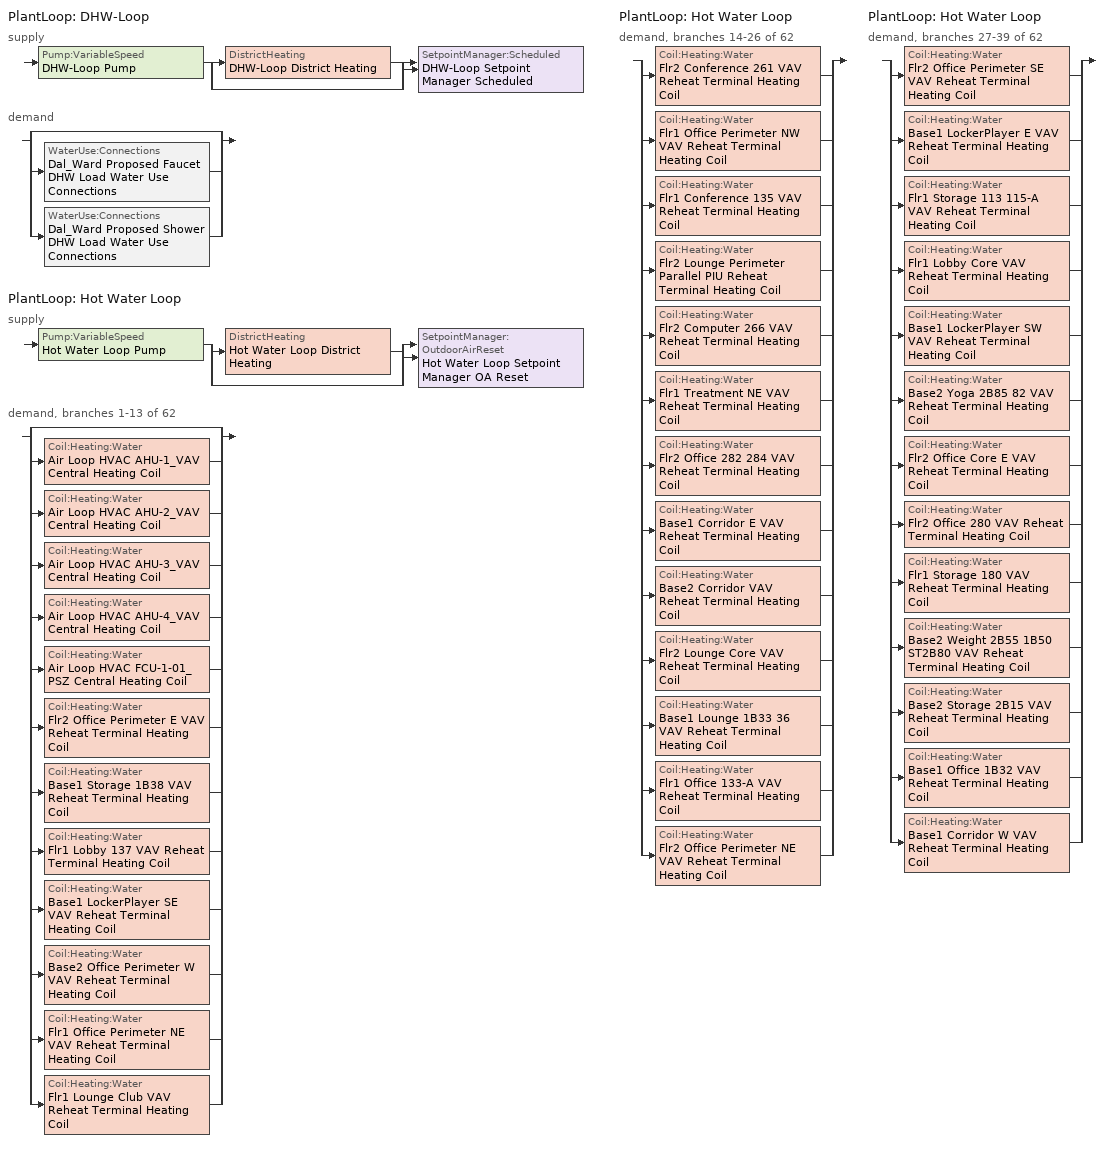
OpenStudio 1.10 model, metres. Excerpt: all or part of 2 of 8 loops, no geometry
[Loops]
PlantLoop 'DHW-Loop'
 supply: Pump:VariableSpeed 'DHW-Loop Pump' > split
  | DistrictHeating 'DHW-Loop District Heating'
  | bypass
  join > SetpointManager:Scheduled 'DHW-Loop Setpoint Manager Scheduled'
 demand: split
  | bypass
  | WaterUse:Connections 'Dal_Ward Proposed Faucet DHW Load Water Use Connections'
  | WaterUse:Connections 'Dal_Ward Proposed Shower DHW Load Water Use Connections'
PlantLoop 'Hot Water Loop'
 supply: Pump:VariableSpeed 'Hot Water Loop Pump' > split
  | DistrictHeating 'Hot Water Loop District Heating'
  | bypass
  join > SetpointManager:OutdoorAirReset 'Hot Water Loop Setpoint Manager OA Reset'
 demand, branches 1-13 of 62: split
  | bypass
  | Coil:Heating:Water 'Air Loop HVAC AHU-1_VAV Central Heating Coil'
  | Coil:Heating:Water 'Air Loop HVAC AHU-2_VAV Central Heating Coil'
  | Coil:Heating:Water 'Air Loop HVAC AHU-3_VAV Central Heating Coil'
  | Coil:Heating:Water 'Air Loop HVAC AHU-4_VAV Central Heating Coil'
  | Coil:Heating:Water 'Air Loop HVAC FCU-1-01_PSZ Central Heating Coil'
  | Coil:Heating:Water 'Flr2 Office Perimeter E VAV Reheat Terminal Heating Coil'
  | Coil:Heating:Water 'Base1 Storage 1B38 VAV Reheat Terminal Heating Coil'
  | Coil:Heating:Water 'Flr1 Lobby 137 VAV Reheat Terminal Heating Coil'
  | Coil:Heating:Water 'Base1 LockerPlayer SE VAV Reheat Terminal Heating Coil'
  | Coil:Heating:Water 'Base2 Office Perimeter W VAV Reheat Terminal Heating Coil'
  | Coil:Heating:Water 'Flr1 Office Perimeter NE VAV Reheat Terminal Heating Coil'
  | Coil:Heating:Water 'Flr1 Lounge Club VAV Reheat Terminal Heating Coil'
PlantLoop 'Hot Water Loop'
 demand, branches 14-26 of 62: split
  | Coil:Heating:Water 'Flr2 Conference 261 VAV Reheat Terminal Heating Coil'
  | Coil:Heating:Water 'Flr1 Office Perimeter NW VAV Reheat Terminal Heating Coil'
  | Coil:Heating:Water 'Flr1 Conference 135 VAV Reheat Terminal Heating Coil'
  | Coil:Heating:Water 'Flr2 Lounge Perimeter Parallel PIU Reheat Terminal Heating Coil'
  | Coil:Heating:Water 'Flr2 Computer 266 VAV Reheat Terminal Heating Coil'
  | Coil:Heating:Water 'Flr1 Treatment NE VAV Reheat Terminal Heating Coil'
  | Coil:Heating:Water 'Flr2 Office 282 284 VAV Reheat Terminal Heating Coil'
  | Coil:Heating:Water 'Base1 Corridor E VAV Reheat Terminal Heating Coil'
  | Coil:Heating:Water 'Base2 Corridor VAV Reheat Terminal Heating Coil'
  | Coil:Heating:Water 'Flr2 Lounge Core VAV Reheat Terminal Heating Coil'
  | Coil:Heating:Water 'Base1 Lounge 1B33 36 VAV Reheat Terminal Heating Coil'
  | Coil:Heating:Water 'Flr1 Office 133-A VAV Reheat Terminal Heating Coil'
  | Coil:Heating:Water 'Flr2 Office Perimeter NE VAV Reheat Terminal Heating Coil'
PlantLoop 'Hot Water Loop'
 demand, branches 27-39 of 62: split
  | Coil:Heating:Water 'Flr2 Office Perimeter SE VAV Reheat Terminal Heating Coil'
  | Coil:Heating:Water 'Base1 LockerPlayer E VAV Reheat Terminal Heating Coil'
  | Coil:Heating:Water 'Flr1 Storage 113 115-A VAV Reheat Terminal Heating Coil'
  | Coil:Heating:Water 'Flr1 Lobby Core VAV Reheat Terminal Heating Coil'
  | Coil:Heating:Water 'Base1 LockerPlayer SW VAV Reheat Terminal Heating Coil'
  | Coil:Heating:Water 'Base2 Yoga 2B85 82 VAV Reheat Terminal Heating Coil'
  | Coil:Heating:Water 'Flr2 Office Core E VAV Reheat Terminal Heating Coil'
  | Coil:Heating:Water 'Flr2 Office 280 VAV Reheat Terminal Heating Coil'
  | Coil:Heating:Water 'Flr1 Storage 180 VAV Reheat Terminal Heating Coil'
  | Coil:Heating:Water 'Base2 Weight 2B55 1B50 ST2B80 VAV Reheat Terminal Heating Coil'
  | Coil:Heating:Water 'Base2 Storage 2B15 VAV Reheat Terminal Heating Coil'
  | Coil:Heating:Water 'Base1 Office 1B32 VAV Reheat Terminal Heating Coil'
  | Coil:Heating:Water 'Base1 Corridor W VAV Reheat Terminal Heating Coil'
[Sizing:Zone] Zone Cooling Design Supply Air Temperature {C}=14; Zone Heating Design Supply Air Temperature {C}=40; Zone Cooling Design Supply Air Humidity Ratio {kg-H2O/kg-air}=0.0085; Zone Heating Design Supply Air Humidity Ratio {kg-H2O/kg-air}=0.008; Cooling Design Air Flow Method=DesignDay; Heating Design Air Flow Method=DesignDay
Base1 Unconditioned Shaft; Flr2 Unconditioned Shaft E; Flr3 Unconditioned S; Flr1 Unconditioned Shaft E; Flr2 Unconditioned Shaft NE; Base2 Storage 2B75B; Flr1 Elevator EL125; Base1 Elevator EL1B20; Base1 Elevator EL1B45; Flr2 Unconditioned Shaft W; Flr2 Elevator EL245; Base2 Storage 2B75A; Base2 Elevator EL2B45
[PlantLoop] Maximum Loop Temperature {C}=100; Minimum Loop Temperature {C}=10; Plant Loop Volume {m3}=Autocalculate; Load Distribution Scheme=Optimal
DHW-Loop; Hot Water Loop
[Sizing:Plant] Loop Type=Heating; Sizing Option=NonCoincident; Zone Timesteps in Averaging Window=1; Coincident Sizing Factor Mode=None
Name | Design Loop Exit Temperature {C} | Loop Design Temperature Difference {deltaC}
DHW-Loop | 60 | 11
Hot Water Loop | 82.2222 | 22.2222
[Pump:VariableSpeed] Coefficient 1 of the Part Load Performance Curve=0; Pump Control Type=Intermittent
Name | Rated Pump Head {Pa} | Motor Efficiency | Coefficient 2 of the Part Load Performance Curve | Coefficient 3 of the Part Load Performance Curve | Coefficient 4 of the Part Load Performance Curve | Rated Flow Rate {m3/s} | Rated Power Consumption {W}
DHW-Loop Pump | 210780 | 0.7 | 3.2485 | -4.7443 | 2.5294
Hot Water Loop Pump | 298908 | 0.684 | 0.5726 | -0.301 | 0.7347 | 0.01432 | 6259.36
[DistrictHeating] Nominal Capacity {W}=1000000000
DHW-Loop District Heating; Hot Water Loop District Heating
[SetpointManager:Scheduled]
DHW-Loop Setpoint Manager Scheduled: Control Variable=Temperature; Schedule=DHW-Loop-Temp-Schedule
[SetpointManager:OutdoorAirReset]
Hot Water Loop Setpoint Manager OA Reset: Control Variable=Temperature; Setpoint at Outdoor Low Temperature {C}=82.2222; Outdoor Low Temperature {C}=-6.66667; Setpoint at Outdoor High Temperature {C}=60; Outdoor High Temperature {C}=15.5556
[Coil:Heating:Water] Availability Schedule=Always On Discrete; Rated Inlet Water Temperature {C}=82.2222
Name | Maximum Water Flow Rate {m3/s} | Performance Input Method | Rated Capacity {W} | Rated Inlet Air Temperature {C} | Rated Outlet Water Temperature {C} | Rated Outlet Air Temperature {C}
Air Loop HVAC AHU-1_VAV Central Heating Coil | 0.00542518 | NominalCapacity | 222206 | 7.38889 | 71.1111 | 15.5556
Air Loop HVAC AHU-2_VAV Central Heating Coil | 0.00845319 | NominalCapacity | 365196 | -23.3333 | 71.1111 | 24.2778
Air Loop HVAC AHU-3_VAV Central Heating Coil | 0.00321726 | NominalCapacity | 130798 | 8.44444 | 71.1111 | 28
Air Loop HVAC AHU-4_VAV Central Heating Coil | 0.00599293 | NominalCapacity | 246502 | -12.2222 | 71.1111 | 25.5556
Air Loop HVAC FCU-1-01_PSZ Central Heating Coil | 0.000170326 | NominalCapacity | 13071 | 10 | 60 | 37.7778
Flr2 Office Perimeter E VAV Reheat Terminal Heating Coil; Base1 Storage 1B38 VAV Reheat Terminal Heating Coil; Flr1 Lobby 137 VAV Reheat Terminal Heating Coil; Base1 LockerPlayer SE VAV Reheat Terminal Heating Coil; Base2 Office Perimeter W VAV Reheat Terminal Heating Coil; Flr1 Office Perimeter NE VAV Reheat Terminal Heating Coil; Flr1 Lounge Club VAV Reheat Terminal Heating Coil; Flr2 Conference 261 VAV Reheat Terminal Heating Coil; Flr1 Office Perimeter NW VAV Reheat Terminal Heating Coil; Flr1 Conference 135 VAV Reheat Terminal Heating Coil; Flr2 Lounge Perimeter Parallel PIU Reheat Terminal Heating Coil; Flr2 Computer 266 VAV Reheat Terminal Heating Coil; Flr1 Treatment NE VAV Reheat Terminal Heating Coil; Flr2 Office 282 284 VAV Reheat Terminal Heating Coil; Base1 Corridor E VAV Reheat Terminal Heating Coil; Base2 Corridor VAV Reheat Terminal Heating Coil; Flr2 Lounge Core VAV Reheat Terminal Heating Coil; Base1 Lounge 1B33 36 VAV Reheat Terminal Heating Coil; Flr1 Office 133-A VAV Reheat Terminal Heating Coil; Flr2 Office Perimeter NE VAV Reheat Terminal Heating Coil; Flr2 Office Perimeter SE VAV Reheat Terminal Heating Coil; Base1 LockerPlayer E VAV Reheat Terminal Heating Coil; Flr1 Storage 113 115-A VAV Reheat Terminal Heating Coil; Flr1 Lobby Core VAV Reheat Terminal Heating Coil; Base1 LockerPlayer SW VAV Reheat Terminal Heating Coil; Base2 Yoga 2B85 82 VAV Reheat Terminal Heating Coil; Flr2 Office Core E VAV Reheat Terminal Heating Coil; Flr2 Office 280 VAV Reheat Terminal Heating Coil; Flr1 Storage 180 VAV Reheat Terminal Heating Coil; Base2 Weight 2B55 1B50 ST2B80 VAV Reheat Terminal Heating Coil; Base2 Storage 2B15 VAV Reheat Terminal Heating Coil; Base1 Office 1B32 VAV Reheat Terminal Heating Coil; Base1 Corridor W VAV Reheat Terminal Heating Coil |  |  |  | 12.7778 | 60 | 35
[Controller:WaterCoil] Action=Normal; Minimum Actuated Flow {m3/s}=0
Name | Water Coil | Maximum Actuated Flow {m3/s}
Controller Water Coil 1 | Air Loop HVAC AHU-1_VAV Central Heating Coil | 0.00542518
Controller Water Coil 3 | Air Loop HVAC AHU-2_VAV Central Heating Coil | 0.00845319
Controller Water Coil 4 | Air Loop HVAC AHU-3_VAV Central Heating Coil | 0.00321726
Controller Water Coil 6 | Air Loop HVAC AHU-4_VAV Central Heating Coil | 0.00599293
Controller Water Coil 7 | Air Loop HVAC FCU-1-01_PSZ Central Heating Coil | 0.000170326
Controller Water Coil 9 | Flr2 Office Perimeter E VAV Reheat Terminal Heating Coil
Controller Water Coil 10 | Base1 Storage 1B38 VAV Reheat Terminal Heating Coil
Controller Water Coil 11 | Flr1 Lobby 137 VAV Reheat Terminal Heating Coil
Controller Water Coil 12 | Base1 LockerPlayer SE VAV Reheat Terminal Heating Coil
Controller Water Coil 13 | Base2 Office Perimeter W VAV Reheat Terminal Heating Coil
Controller Water Coil 14 | Flr1 Office Perimeter NE VAV Reheat Terminal Heating Coil
Controller Water Coil 15 | Flr1 Lounge Club VAV Reheat Terminal Heating Coil
Controller Water Coil 16 | Flr2 Conference 261 VAV Reheat Terminal Heating Coil
Controller Water Coil 17 | Flr1 Office Perimeter NW VAV Reheat Terminal Heating Coil
Controller Water Coil 18 | Flr1 Conference 135 VAV Reheat Terminal Heating Coil
Controller Water Coil 19 | Flr2 Lounge Perimeter Parallel PIU Reheat Terminal Heating Coil
Controller Water Coil 20 | Flr2 Computer 266 VAV Reheat Terminal Heating Coil
Controller Water Coil 21 | Flr1 Treatment NE VAV Reheat Terminal Heating Coil
Controller Water Coil 22 | Flr2 Office 282 284 VAV Reheat Terminal Heating Coil
Controller Water Coil 23 | Base1 Corridor E VAV Reheat Terminal Heating Coil
Controller Water Coil 24 | Base2 Corridor VAV Reheat Terminal Heating Coil
Controller Water Coil 25 | Flr2 Lounge Core VAV Reheat Terminal Heating Coil
Controller Water Coil 26 | Base1 Lounge 1B33 36 VAV Reheat Terminal Heating Coil
Controller Water Coil 27 | Flr1 Office 133-A VAV Reheat Terminal Heating Coil
Controller Water Coil 28 | Flr2 Office Perimeter NE VAV Reheat Terminal Heating Coil
Controller Water Coil 29 | Flr2 Office Perimeter SE VAV Reheat Terminal Heating Coil
Controller Water Coil 30 | Base1 LockerPlayer E VAV Reheat Terminal Heating Coil
Controller Water Coil 31 | Flr1 Storage 113 115-A VAV Reheat Terminal Heating Coil
Controller Water Coil 32 | Flr1 Lobby Core VAV Reheat Terminal Heating Coil
Controller Water Coil 33 | Base1 LockerPlayer SW VAV Reheat Terminal Heating Coil
Controller Water Coil 34 | Base2 Yoga 2B85 82 VAV Reheat Terminal Heating Coil
Controller Water Coil 35 | Flr2 Office Core E VAV Reheat Terminal Heating Coil
Controller Water Coil 36 | Flr2 Office 280 VAV Reheat Terminal Heating Coil
Controller Water Coil 37 | Flr1 Storage 180 VAV Reheat Terminal Heating Coil
Controller Water Coil 38 | Base2 Weight 2B55 1B50 ST2B80 VAV Reheat Terminal Heating Coil
Controller Water Coil 39 | Base2 Storage 2B15 VAV Reheat Terminal Heating Coil
Controller Water Coil 40 | Base1 Office 1B32 VAV Reheat Terminal Heating Coil
Controller Water Coil 41 | Base1 Corridor W VAV Reheat Terminal Heating Coil
[WaterUse:Equipment:Definition]
Name | Peak Flow Rate {m3/s} | Target Temperature Schedule
Dal_Ward Proposed Faucet DHW Load Water Use Equipment Definition | 6.71654e-06 | Dal_Ward Proposed Faucet DHW Load Hot Water Target Temperature Schedule
Dal_Ward Proposed Shower DHW Load Water Use Equipment Definition | 0.000128989 | Dal_Ward Proposed Shower DHW Load Hot Water Target Temperature Schedule
[WaterUse:Equipment]
Name | Water Use Equipment Definition | Flow Rate Fraction Schedule
Dal_Ward Proposed Faucet DHW Load Water Use Equipment | Dal_Ward Proposed Faucet DHW Load Water Use Equipment Definition | Default Medium Office Hot Water Schedule 1
Dal_Ward Proposed Shower DHW Load Water Use Equipment | Dal_Ward Proposed Shower DHW Load Water Use Equipment Definition | Dal_Ward LockerPlayer Occupancy Schedule
[WaterUse:Connections]
Name | Water Use Equipment Name 1
Dal_Ward Proposed Faucet DHW Load Water Use Connections | Dal_Ward Proposed Faucet DHW Load Water Use Equipment
Dal_Ward Proposed Shower DHW Load Water Use Connections | Dal_Ward Proposed Shower DHW Load Water Use Equipment
[Schedule:Ruleset]
Name | Default Day Schedule | Summer Design Day Schedule | Winter Design Day Schedule
Dal_Ward LockerPlayer Occupancy Schedule | Dal_Ward LockerPlayer Occupancy Schedule OnDays | Dal_Ward LockerPlayer Occupancy Schedule Summer Design Day | Dal_Ward LockerPlayer Occupancy Schedule Winter Design Day
DHW-Loop-Temp-Schedule | DHW-Loop-Temp-Schedule All Days
Default Medium Office Hot Water Schedule 1 | Default Medium Office Hot Water Schedule 1 Weekday | Default Medium Office Hot Water Schedule 1 Summer Design Day | Default Medium Office Hot Water Schedule 1 Winter Design Day
Dal_Ward Proposed Faucet DHW Load Hot Water Target Temperature Schedule | Dal_Ward Proposed Faucet DHW Load Hot Water Target Temperature Schedule All Days
Dal_Ward Proposed Shower DHW Load Hot Water Target Temperature Schedule | Dal_Ward Proposed Shower DHW Load Hot Water Target Temperature Schedule All Days
[Schedule:Day]
Dal_Ward LockerPlayer Occupancy Schedule OnDays: 7, 0, 0, 9, 0, 0.8, 17, 0, 0.5, 20, 0, 0.8, 22, 0, 0.15, 24, 0, 0
Dal_Ward LockerPlayer Occupancy Schedule Winter Design Day; Dal_Ward LockerPlayer Occupancy Schedule Sunday; Default Medium Office Hot Water Schedule 1 Winter Design Day: 24, 0, 0
Dal_Ward LockerPlayer Occupancy Schedule Summer Design Day: 7, 0, 0, 22, 0, 1, 24, 0, 0
Dal_Ward LockerPlayer Occupancy Schedule Saturday: 7, 0, 0, 18, 0, 0.5, 24, 0, 0
DHW-Loop-Temp-Schedule All Days: 24, 0, 60
Default Medium Office Hot Water Schedule 1 Weekday; Default Medium Office Hot Water Schedule 1 Summer Design Day: 5, 0, 0.05, 6, 0, 0.08, 7, 0, 0.07, 8, 0, 0.19, 9, 0, 0.35, 10, 0, 0.38, 11, 0, 0.39, 12, 0, 0.47, 13, 0, 0.57, 14, 0, 0.54, 15, 0, 0.34, 16, 0, 0.33, 17, 0, 0.44, 18, 0, 0.26, 19, 0, 0.21, 20, 0, 0.15, 21, 0, 0.17, 22, 0, 0.08, 24, 0, 0.05
Default Medium Office Hot Water Schedule 1 Saturday: 5, 0, 0.05, 6, 0, 0.08, 7, 0, 0.07, 8, 0, 0.11, 9, 0, 0.15, 10, 0, 0.21, 11, 0, 0.19, 12, 0, 0.23, 13, 0, 0.2, 14, 0, 0.19, 15, 0, 0.15, 16, 0, 0.13, 17, 0, 0.14, 21, 0, 0.07, 22, 0, 0.09, 24, 0, 0.05
Default Medium Office Hot Water Schedule 1 Sunday: 5, 0, 0.04, 6, 0, 0.07, 11, 0, 0.04, 13, 0, 0.06, 14, 0, 0.09, 15, 0, 0.06, 21, 0, 0.04, 22, 0, 0.07, 24, 0, 0.04
Dal_Ward Proposed Faucet DHW Load Hot Water Target Temperature Schedule All Days: 24, 0, 40.5556
Dal_Ward Proposed Shower DHW Load Hot Water Target Temperature Schedule All Days: 24, 0, 43.3333
[Schedule:Rule] Date Specification Type=DateRange; Start Month=1; Start Day=1; End Month=12; End Day=31
Name | Schedule Ruleset | Rule Order | Day Schedule | Apply Saturday | Apply Sunday
Dal_Ward LockerPlayer Occupancy Schedule Saturday Rule | Dal_Ward LockerPlayer Occupancy Schedule | 1 | Dal_Ward LockerPlayer Occupancy Schedule Saturday | Yes
Dal_Ward LockerPlayer Occupancy Schedule Sunday Rule | Dal_Ward LockerPlayer Occupancy Schedule | 0 | Dal_Ward LockerPlayer Occupancy Schedule Sunday |  | Yes
Default Medium Office Hot Water Schedule 1 Saturday Rule | Default Medium Office Hot Water Schedule 1 | 1 | Default Medium Office Hot Water Schedule 1 Saturday | Yes
Default Medium Office Hot Water Schedule 1 Sunday Rule | Default Medium Office Hot Water Schedule 1 | 0 | Default Medium Office Hot Water Schedule 1 Sunday |  | Yes
[Schedule:Constant]
Always On Discrete: Value=1
